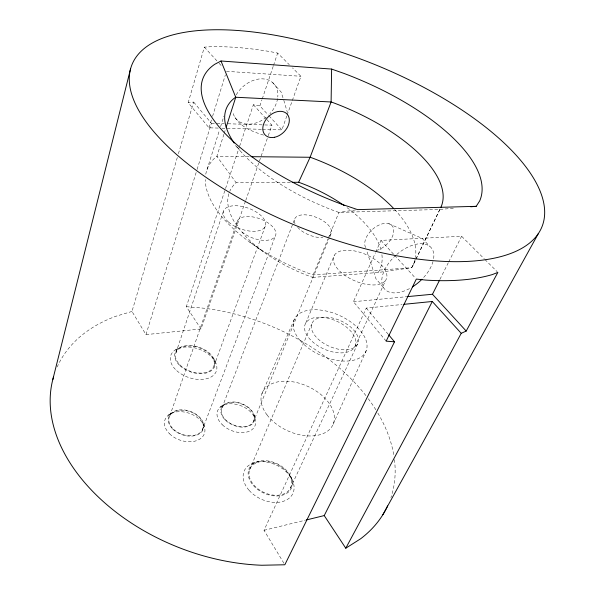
<?xml version="1.0" encoding="UTF-8"?>
<svg xmlns="http://www.w3.org/2000/svg" width="595" height="595" viewBox="0 0 595 595"><rect width="100%" height="100%" fill="white"/><g stroke="black" fill="none" stroke-linecap="round" stroke-linejoin="round"><path stroke-width="0.45" stroke-dasharray="2.98 2.23" d="M228.852 193.769A100.31 48.269 22 0 0 233.999 221.243L239.22 228.949L245.958 236.721A100.31 48.269 22 0 0 310.62 276.675L312.769 277.382L313.126 274.905L327.964 238.952M218.239 128.074L209.016 127.813L188.169 102.704L204.345 47.131L210.37 46.737A217.904 91.92 21.5 0 1 270.413 51.653L277.657 53.089L289.296 64.684M245.452 201.259L201.021 328.953L145.968 334.621L131.986 311.438L177.369 157.303M178.418 153.733L193.635 102.057L188.169 102.704M209.016 127.813L211.47 119.87M212.564 116.337L225.371 74.858M145.968 334.621L196.826 170.319M197.101 169.434L211.396 123.247L193.635 102.057M207.045 169.486L219.488 130.112M220.596 126.609L223.913 116.114M223.913 134.292L216.863 156.336L215.725 157.139A126.72 59.411 21.9 0 0 205.61 175.22M224.189 133.406L225.319 129.881M201.021 328.953L186.324 306.685L225.26 189.403M225.557 188.518L239.316 147.077M239.607 146.199L253.366 104.75L259.896 105.895L268.449 115.229M175.949 352.746L223.579 210.838M259.896 105.895L261.971 99.729M262.269 98.852L273.217 66.29M273.514 65.413L277.657 53.089M169.858 415.741L237.703 220.329M245.757 200.381L267.973 136.538M268.278 135.66L271.93 125.166L266.359 119.037M262.514 129.338L281.889 129.896L286.805 116.055M287.11 115.192L292.026 101.358M292.331 100.496L300.936 76.279L292.532 67.904M213.955 365.999L265.422 225.81M202.397 429.865A17.798 12.034 19.2 0 0 182.665 410.193A17.798 12.034 19.2 0 0 173.063 428.831A17.798 12.034 19.2 0 0 202.397 429.865L275.262 236.245M222.099 407.575L292.889 223.661M293.223 222.798L294.897 218.462M328.314 238.097L338.912 212.415L357.617 209.626M253.619 421.215A17.188 11.253 21.8 0 0 233.865 402.309A17.188 11.253 21.8 0 0 225.877 420.1A17.188 11.253 21.8 0 0 253.619 421.215L329.34 238.037M329.697 237.182L331.11 233.761M305.756 323.055L334.36 255.218M249.565 469.864L311.706 324.074M261.926 393.726L294.555 318.861M386.17 341.151L353.437 301.725L375.311 252.994M375.69 252.154L380.971 240.395L461.594 236.275L484.263 258.855M333.141 424.25L366.237 350.634M283.882 563.212L264.024 530.301L366.275 308.091L402.027 304.514M354.999 346.424A27.281 15.314 24 0 0 323.643 317.44A27.281 15.314 24 0 0 311.988 341.277A27.281 15.314 24 0 0 354.999 346.424L386.177 279.338A28.612 14.28 23.6 0 0 352.53 250.592A28.612 14.28 23.6 0 0 341.597 272.808A28.612 14.28 23.6 0 0 386.177 279.338M290.397 488.16A22.402 15.492 25.4 0 0 266.292 461.408A22.402 15.492 25.4 0 0 254.147 485.349A22.402 15.492 25.4 0 0 290.397 488.16L357.506 344.111A25.02 13.975 24.1 0 0 329.102 317.41A25.02 13.975 24.1 0 0 317.968 338.927A25.02 13.975 24.1 0 0 357.506 344.111M312.769 277.382L378.078 272.51L411.718 267.713L415.66 259.97M416.061 259.137L440.33 208.443L411.718 267.713L313.126 274.905L310.345 273.983A126.72 59.411 21.9 0 1 205.297 179.601M439.965 279.345L448.28 262.782M448.697 261.956L461.594 236.275M378.078 272.51L378.74 271.625A103.032 50.925 20.9 0 0 381.856 254.266M290.345 182.345L236.17 182.754L235.3 183.439A100.31 48.269 22 0 0 229.759 191.322M168.147 415.34L171.509 413.019M220.068 407.24L223.489 404.972M175.748 349.659L179.333 347.844M252.503 463.304L258.423 461.363M131.986 311.438L116.151 316.176A179.281 119.922 21.5 0 0 57.224 366.914M264.024 530.301L305.361 520.194M353.437 301.725L406.742 296.689M453.338 208.28L439.608 209.447L338.912 212.415L336.019 211.433A131.666 54.74 21.9 0 1 236.847 146.705M249.179 156.663L216.863 156.336L236.17 182.754M221.928 128.178L261.592 129.316M211.396 123.247L215.978 123.396M216.892 123.425L224.233 123.656M227.9 123.767L263.674 124.905M264.596 124.935L271.93 125.166M226.464 71.333L300.936 76.279M186.324 306.685L204.509 308.262A179.281 119.922 21.5 0 1 366.066 395.824M263.488 135.102C252.444 131.517 241.146 127.553 234.824 117.141M388.773 223.683L422.219 238.446L429.91 246.456M249.751 242.106L263.578 251.901M484.91 259.502L497.219 271.759M297.641 227.312L300.036 229.7A19.672 9.513 21.7 0 0 322.877 237.673M272.681 82.638L281.071 92.002L283.555 99.484M269.059 115.891L281.889 129.896M204.345 47.131L218.477 62.594M219.094 63.263L221.548 65.956M380.971 240.395L393.994 254.645M394.619 255.322L415.704 278.393M253.366 104.75L265.742 118.36M235.464 145.485L239.77 150.327M383.306 287.259L376.047 278.943L366.803 251.068M366.275 308.091L388.052 334.085M213.969 358.919L215.561 362.377M290.635 476.186L293.119 482.017M283.808 100.347L287.378 112.358M203.46 423.551L204.539 427.322M254.266 415.176L255.114 418.85M368.275 398.724A179.281 119.922 21.5 0 1 376.457 410.758M377.84 413.056A179.281 119.922 21.5 0 1 393.942 456.023M394.455 459.63A179.281 119.922 21.5 0 1 390.922 497.599M236.208 94.88A25.786 19.166 -44.6 0 1 262.745 78.86A25.786 19.166 -44.6 0 1 277.798 97.007M277.575 98.658A25.786 19.166 -44.6 0 1 269.885 113.801M266.292 117.23A25.786 19.166 -44.6 0 1 232.853 112.343M396.761 254.467A31.156 17.694 -41.8 0 1 424.161 243.95A31.156 17.694 -41.8 0 1 433.212 260.788M433.011 261.54A31.156 17.694 -41.8 0 1 422.606 278.601M409.501 288.612A31.156 17.694 -41.8 0 1 382.697 285.979A31.156 17.694 -41.8 0 1 396.062 255.084M365.65 247.579A17.218 10.346 -42.2 0 1 376.628 226.308A17.218 10.346 -42.2 0 1 393.786 230.652A17.218 10.346 -42.2 0 1 376.776 250.398M394.619 209.492A129.606 62.148 21.1 0 1 415.444 257.531M415.124 259.249A129.606 62.148 21.1 0 1 412.476 266.62M347.049 207.655A103.032 50.925 20.9 0 1 381.395 251.685M237.331 225.817A20.475 10.271 20 0 1 258.751 218.387A20.475 10.271 20 0 1 273.841 237.903A20.475 10.271 20 0 1 242.158 232.057M295.023 223.713A19.672 9.513 21.7 0 1 316.034 217.249A19.672 9.513 21.7 0 1 328.18 236.498M267.051 414.938A38.764 24.373 24.5 0 0 330.493 428.474A38.764 24.373 24.5 0 0 295.529 382.317A38.764 24.373 24.5 0 0 267.051 414.938M300.497 340.898A39.225 22.022 24 0 0 364.036 354.397A39.225 22.022 24 0 0 325.785 310.94A39.225 22.022 24 0 0 300.497 340.898M179.824 364.787A20.133 12.54 18.8 0 0 213.107 367.784A20.133 12.54 18.8 0 0 191.709 346.156A20.133 12.54 18.8 0 0 179.824 364.787M228.592 222.106A22.223 11.045 19.6 0 0 264.634 227.364A22.223 11.045 19.6 0 0 240.053 206.086A22.223 11.045 19.6 0 0 228.592 222.106M249.179 490.421A26.812 18.631 25.4 0 0 292.636 493.962A26.812 18.631 25.4 0 0 264.054 461.772A26.812 18.631 25.4 0 0 249.179 490.421M253.358 485.498A23.302 16.117 25.4 0 0 291.126 488.711A23.302 16.117 25.4 0 0 266.337 460.768A23.302 16.117 25.4 0 0 253.358 485.498M176.737 370.67A24.098 15.083 18.8 0 0 215.97 372.031A24.098 15.083 18.8 0 0 188.042 346.997A24.098 15.083 18.8 0 0 176.737 370.67M180.218 365.962A20.937 13.038 18.8 0 0 214.312 367.271A20.937 13.038 18.8 0 0 190.095 345.539A20.937 13.038 18.8 0 0 180.218 365.962M169.523 433.748A20.877 14.191 19.1 0 0 203.914 434.737A20.877 14.191 19.1 0 0 180.597 411.68A20.877 14.191 19.1 0 0 169.523 433.748M172.729 429.069A18.319 12.391 19.2 0 0 202.902 430.029A18.319 12.391 19.2 0 0 182.479 409.829A18.319 12.391 19.2 0 0 172.729 429.069M222.426 424.852A20.163 13.276 21.9 0 0 254.943 425.938A20.163 13.276 21.9 0 0 231.626 403.782A20.163 13.276 21.9 0 0 222.426 424.852M225.579 420.323A17.694 11.588 21.8 0 0 254.11 421.372A17.694 11.588 21.8 0 0 233.671 401.952A17.694 11.588 21.8 0 0 225.579 420.323"/><path stroke-width="0.89" d="M331.623 69.072L343.984 73.416A168.846 68.797 21.1 0 1 479.652 200.969L476.216 206.324L357.617 209.626L341.664 204.226A164.86 65.591 21.9 0 1 214.75 64.29L221.005 60.995L331.623 69.072L331.103 101.976L310.114 157.266L298.608 182.278L292.182 182.33M52.784 379.67L130.506 69.065M226.167 127.233L235.746 97.253L221.005 60.995M388.639 334.784L394.522 341.813L284.827 564.774L261.837 565.25A179.281 119.922 21.5 0 1 53.505 377.044M407.657 296.6L432.476 294.257L439.549 280.178M324.23 515.582L432.275 301.487L461.222 333.312L345.777 548.211L324.23 515.582L306.261 519.978M461.222 333.312L466.197 331.058L497.866 272.398L492.481 274.518A217.904 91.92 21.5 0 1 425.626 280.081L416.322 279.07L386.17 341.151L394.522 341.813M382.845 514.742L538.386 233.523A220.447 89.414 21.5 0 0 280.186 36.206A220.447 89.414 21.5 0 0 192.326 167.396A220.447 89.414 21.5 0 0 538.386 233.523M345.777 548.211L360.622 538.787A179.281 119.922 21.5 0 0 387.613 505.921M403.856 304.335L432.275 301.487M470.727 206.792L476.216 206.324M251.023 156.678L310.114 157.266L312.405 158.047A129.606 62.148 21.1 0 1 393.369 208.168M298.608 182.278L300.475 182.91A103.032 50.925 20.9 0 1 344.089 205.52M432.476 294.257L466.197 331.058M421.996 279.226A31.156 17.694 -41.8 0 1 412.439 286.909M440.739 207.625A134.79 57.358 21.1 0 0 333.475 102.794L331.103 101.976L235.746 97.253L234.608 97.952A131.666 54.74 21.9 0 0 234.237 143.12M274.682 137.259A15.15 10.896 -44.1 0 0 288.173 115.571A15.15 10.896 -44.1 0 0 265.325 120.517A15.15 10.896 -44.1 0 0 274.682 137.259"/></g></svg>
